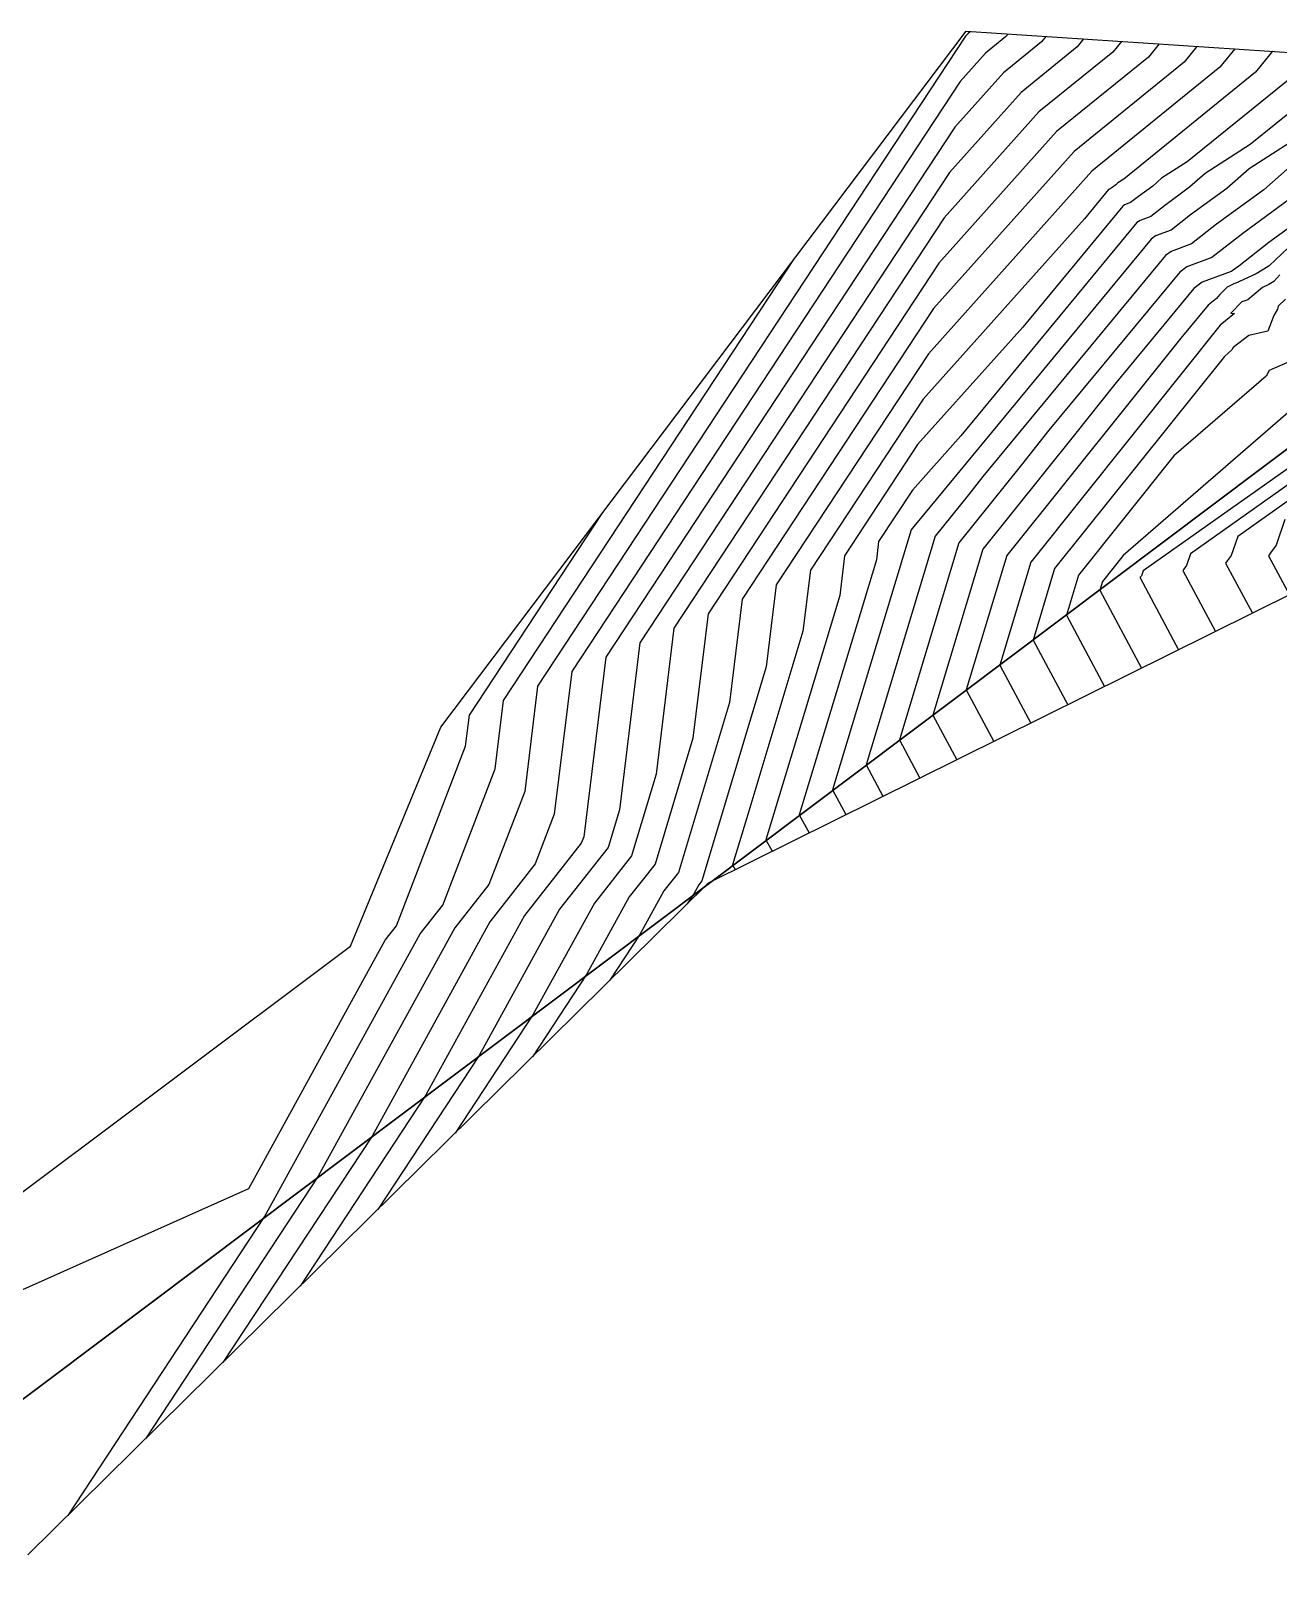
# Model space of a CAD drawing. Header units: metres. Extents: x 419533 to 423558, y 4805342 to 4807578.
# Drawn here: x 423033.4 to 423117, y 4807413.6 to 4807518.3 of the extents above; entities that cross this region are included whole.
import ezdxf

# ---------------------------------------------------------------- set-up
doc = ezdxf.new("R2010")
doc.units = ezdxf.units.M
for name, color, linetype in [('C-TINN-BNDY', 110, 'Continuous'), ('C-TOPO-MAJR', 9, 'Continuous'), ('C-TOPO-MINR', 8, 'Continuous')]:
    doc.layers.add(name, color=color, linetype=linetype)

# ---------------------------------------------------------------- blocks, each defined once
blk = doc.blocks.new('tower_bases_layout_1')
at = {"color": 31, "lineweight": 30, "true_color": 0xffbd7a, "elevation": 1718.01}
blk.add_lwpolyline([(423449.83, 4807399.59), (423130.59, 4807500.11), (421950.92, 4806613), (421795.04, 4806430.99), (421305.02, 4806147.04), (421305.02, 4806147.04), (420630.08, 4805770.97), (419765.16, 4805549.54), (419617.36, 4805580.09)], dxfattribs=at)
blk = doc.blocks.new('leg_extensions_profiles_1')
at = {"layer": 'C-TINN-BNDY', "color": 110, "linetype": 'Continuous', "lineweight": -3, "flags": 128}
for points in [[(422981.22, 4807401.84), (423054.78, 4807456.97), (423060.84, 4807471.66), (423096.06, 4807518.34), (423134.71, 4807515.8), (423220.11, 4807493.81), (423287.48, 4807472.54)], [(423234.18, 4807452.05), (423222.3, 4807455.79), (423190.42, 4807466.18), (423126.53, 4807484.9), (423078.77, 4807461.2), (423033.14, 4807416.13)]]:
    blk.add_lwpolyline(points, dxfattribs=at)
at = {"layer": 'C-TOPO-MAJR', "color": 9, "linetype": 'Continuous', "lineweight": -3, "flags": 128}
for points, elevation in [([(423101.4, 4807517.98), (423101.11, 4807517.62), (423098.56, 4807515.55), (423095.31, 4807511.91), (423071.9, 4807476.35), (423070.42, 4807464.29), (423070.25, 4807463.87), (423066.45, 4807459.03), (423059.81, 4807446.94), (423051.41, 4807434.17)], 1705), ([(423114.07, 4807517.15), (423113.08, 4807515.92), (423104.49, 4807508.96), (423093.53, 4807496.69), (423083.33, 4807481.21), (423082.65, 4807475.7), (423078.34, 4807461.35), (423078.13, 4807461.09), (423077.79, 4807460.47), (423077.36, 4807459.81)], 1710), ([(423126.73, 4807516.32), (423125.05, 4807514.22), (423123.58, 4807513.03), (423117.97, 4807509.42), (423116.02, 4807507.7), (423112.86, 4807505.4), (423111.17, 4807504.08), (423109.81, 4807503.57), (423109.42, 4807503.29), (423097.19, 4807488.48), (423096.21, 4807487.24), (423093.98, 4807484.46), (423089.35, 4807469.12), (423090.48, 4807467.02)], 1715), ([(423117.47, 4807500.37), (423116.98, 4807499.9), (423116.93, 4807499.69), (423116.69, 4807499.27), (423116.29, 4807498.21), (423115.02, 4807497.92), (423113.97, 4807497.12), (423113.88, 4807496.96), (423113.38, 4807496.52), (423101.99, 4807482.3), (423100.55, 4807477.5), (423102.87, 4807473.16)], 1720), ([(423121.98, 4807489.9), (423114.27, 4807484.44), (423113.84, 4807483.18), (423113.56, 4807482.81), (423113.46, 4807482.66), (423115.26, 4807479.31)], 1725)]:
    blk.add_lwpolyline(points, dxfattribs=dict(at, elevation=elevation))
at = {"layer": 'C-TOPO-MINR', "color": 8, "linetype": 'Continuous', "lineweight": -3, "flags": 128}
for points, elevation in [([(423096.33, 4807518.32), (423096.32, 4807518.3), (423096.19, 4807518.19), (423096.02, 4807518), (423067.32, 4807474.41), (423066.46, 4807467.34), (423064.06, 4807461.1), (423061.78, 4807458.2), (423052.62, 4807441.53), (423041.03, 4807423.92)], 1703), ([(423098.87, 4807518.15), (423098.71, 4807517.96), (423097.37, 4807516.87), (423095.66, 4807514.96), (423069.61, 4807475.38), (423068.44, 4807465.81), (423067.16, 4807462.48), (423064.12, 4807458.61), (423056.22, 4807444.23), (423046.22, 4807429.05)], 1704), ([(423103.93, 4807517.82), (423103.5, 4807517.28), (423099.75, 4807514.23), (423094.95, 4807508.87), (423074.18, 4807477.32), (423072.81, 4807466.11), (423072.05, 4807463.59), (423068.79, 4807459.44), (423063.41, 4807449.64), (423056.6, 4807439.3)], 1706), ([(423106.47, 4807517.65), (423105.9, 4807516.94), (423100.93, 4807512.92), (423094.59, 4807505.83), (423076.47, 4807478.29), (423075.27, 4807468.51), (423073.62, 4807463.03), (423071.13, 4807459.85), (423067, 4807452.35), (423061.79, 4807444.43)], 1707), ([(423109, 4807517.49), (423108.29, 4807516.6), (423102.12, 4807511.6), (423094.24, 4807502.78), (423078.76, 4807479.26), (423077.73, 4807470.91), (423075.2, 4807462.47), (423073.46, 4807460.27), (423070.6, 4807455.06), (423066.98, 4807449.55)], 1708), ([(423111.53, 4807517.32), (423110.69, 4807516.26), (423103.31, 4807510.28), (423093.88, 4807499.74), (423081.04, 4807480.24), (423080.19, 4807473.3), (423076.77, 4807461.91), (423075.8, 4807460.68), (423074.19, 4807457.76), (423072.17, 4807454.68)], 1709), ([(423116.6, 4807516.99), (423115.47, 4807515.58), (423106.64, 4807508.42), (423106.23, 4807508.16), (423106.09, 4807508.03), (423105.86, 4807507.86), (423105.73, 4807507.77), (423105.63, 4807507.73), (423105.61, 4807507.71), (423104, 4807505.76), (423093.17, 4807493.65), (423085.62, 4807482.18), (423085.12, 4807478.1), (423081.48, 4807466.02), (423080.4, 4807462.42), (423080.57, 4807462.1)], 1711), ([(423119.13, 4807516.82), (423117.87, 4807515.24), (423110.88, 4807509.57), (423109.16, 4807508.47), (423108.57, 4807507.95), (423107.61, 4807507.25), (423107.09, 4807506.84), (423106.68, 4807506.69), (423106.56, 4807506.6), (423099.86, 4807498.48), (423092.81, 4807490.61), (423087.9, 4807483.15), (423087.58, 4807480.49), (423085.22, 4807472.64), (423082.64, 4807464.1), (423083.05, 4807463.33)], 1712), ([(423121.67, 4807516.65), (423120.26, 4807514.9), (423115.11, 4807510.73), (423112.1, 4807508.79), (423111.05, 4807507.87), (423109.36, 4807506.63), (423108.45, 4807505.92), (423107.72, 4807505.65), (423107.51, 4807505.5), (423095.71, 4807491.2), (423092.46, 4807487.56), (423090.19, 4807484.12), (423090.04, 4807482.89), (423088.95, 4807479.26), (423084.87, 4807465.77), (423085.53, 4807464.56)], 1713), ([(423124.2, 4807516.49), (423122.66, 4807514.56), (423119.35, 4807511.88), (423115.03, 4807509.11), (423113.54, 4807507.79), (423111.11, 4807506.01), (423109.81, 4807505), (423108.76, 4807504.61), (423108.47, 4807504.39), (423092.78, 4807485.38), (423092.65, 4807485.23), (423092.38, 4807484.89), (423087.11, 4807467.45), (423088, 4807465.79)], 1714), ([(423129.27, 4807516.15), (423127.63, 4807514.11), (423127.44, 4807514.03), (423127.45, 4807513.96), (423127.29, 4807513.87), (423127.22, 4807513.77), (423127.09, 4807513.66), (423126.85, 4807513.49), (423126.63, 4807513.48), (423126.41, 4807513.28), (423120.9, 4807509.74), (423118.5, 4807507.62), (423114.61, 4807504.78), (423112.53, 4807503.15), (423110.85, 4807502.53), (423110.38, 4807502.18), (423101.61, 4807491.57), (423099.77, 4807489.25), (423095.58, 4807484.02), (423091.59, 4807470.8), (423092.96, 4807468.24)], 1716), ([(423118.15, 4807505.47), (423116.36, 4807504.16), (423114.34, 4807502.58), (423113.91, 4807502.26), (423113.86, 4807502.24), (423113.85, 4807502.23), (423113.83, 4807502.21), (423111.89, 4807501.5), (423111.33, 4807501.08), (423106.03, 4807494.66), (423103.32, 4807491.26), (423097.19, 4807483.59), (423093.83, 4807472.47), (423095.44, 4807469.47)], 1717), ([(423117.66, 4807503.81), (423116.39, 4807502.59), (423116.32, 4807502.55), (423115.51, 4807502.07), (423114.39, 4807501.56), (423114.32, 4807501.5), (423114.02, 4807501.39), (423113.57, 4807501.16), (423113.07, 4807500.67), (423112.86, 4807500.4), (423112.29, 4807499.97), (423110.45, 4807497.75), (423106.88, 4807493.27), (423098.79, 4807483.16), (423096.07, 4807474.15), (423097.92, 4807470.7)], 1718), ([(423117.09, 4807501.99), (423116.69, 4807501.54), (423116.36, 4807501.35), (423115.93, 4807501.15), (423114.95, 4807500.33), (423114.54, 4807500.18), (423113.82, 4807499.42), (423114.05, 4807499.4), (423113.09, 4807498.61), (423110.44, 4807495.28), (423100.39, 4807482.73), (423098.31, 4807475.82), (423100.39, 4807471.93)], 1719), ([(423118.29, 4807496.41), (423116.39, 4807495.59), (423116.19, 4807495.21), (423109.99, 4807489.85), (423103.6, 4807481.86), (423102.78, 4807479.17), (423105.35, 4807474.39)], 1721), ([(423118.49, 4807493.47), (423106.59, 4807483.17), (423105.2, 4807481.43), (423105.02, 4807480.85), (423107.83, 4807475.62)], 1722), ([(423120.93, 4807491.34), (423107.93, 4807482.14), (423107.82, 4807481.81), (423107.74, 4807481.71), (423107.72, 4807481.67), (423110.3, 4807476.85)], 1723), ([(423121.45, 4807490.62), (423111.1, 4807483.29), (423110.83, 4807482.49), (423110.65, 4807482.26), (423110.59, 4807482.16), (423112.78, 4807478.08)], 1724), ([(423117.44, 4807485.59), (423116.85, 4807483.86), (423116.46, 4807483.36), (423116.34, 4807483.15), (423117.74, 4807480.54)], 1726), ([(423035.84, 4807418.79), (423049.02, 4807438.82), (423059.45, 4807457.79), (423060.97, 4807459.72), (423064.47, 4807468.86), (423065.04, 4807473.44), (423084.56, 4807503.1)], 1702), ([(423011.17, 4807424.29), (423047.96, 4807440.72), (423057.11, 4807457.38), (423057.87, 4807458.34), (423062.49, 4807470.39), (423062.75, 4807472.47), (423071.65, 4807485.99)], 1701)]:
    blk.add_lwpolyline(points, dxfattribs=dict(at, elevation=elevation))

msp = doc.modelspace()

# ---------------------------------------------------------------- linework, layer by layer
at = {"layer": 'C-TOPO-MAJR', "color": 9, "linetype": 'Continuous', "lineweight": -3, "flags": 128}
for points, elevation in [([(423101.4, 4807517.98), (423101.11, 4807517.62), (423098.56, 4807515.55), (423095.31, 4807511.91), (423071.9, 4807476.35), (423070.42, 4807464.29), (423070.25, 4807463.87), (423066.45, 4807459.03), (423059.81, 4807446.94), (423051.41, 4807434.17)], 1705), ([(423114.07, 4807517.15), (423113.08, 4807515.92), (423104.49, 4807508.96), (423093.53, 4807496.69), (423083.33, 4807481.21), (423082.65, 4807475.7), (423078.34, 4807461.35), (423078.13, 4807461.09), (423077.79, 4807460.47), (423077.36, 4807459.81)], 1710), ([(423126.73, 4807516.32), (423125.05, 4807514.22), (423123.58, 4807513.03), (423117.97, 4807509.42), (423116.02, 4807507.7), (423112.86, 4807505.4), (423111.17, 4807504.08), (423109.81, 4807503.57), (423109.42, 4807503.29), (423097.19, 4807488.48), (423096.21, 4807487.24), (423093.98, 4807484.46), (423089.35, 4807469.12), (423090.48, 4807467.02)], 1715), ([(423117.47, 4807500.37), (423116.98, 4807499.9), (423116.93, 4807499.69), (423116.69, 4807499.27), (423116.29, 4807498.21), (423115.02, 4807497.92), (423113.97, 4807497.12), (423113.88, 4807496.96), (423113.38, 4807496.52), (423101.99, 4807482.3), (423100.55, 4807477.5), (423102.87, 4807473.16)], 1720), ([(423121.98, 4807489.9), (423114.27, 4807484.44), (423113.84, 4807483.18), (423113.56, 4807482.81), (423113.46, 4807482.66), (423115.26, 4807479.31)], 1725)]:
    msp.add_lwpolyline(points, dxfattribs=dict(at, elevation=elevation))
at = {"layer": 'C-TOPO-MINR', "color": 8, "linetype": 'Continuous', "lineweight": -3, "flags": 128}
for points, elevation in [([(423096.33, 4807518.32), (423096.32, 4807518.3), (423096.19, 4807518.19), (423096.02, 4807518), (423067.32, 4807474.41), (423066.46, 4807467.34), (423064.06, 4807461.1), (423061.78, 4807458.2), (423052.62, 4807441.53), (423041.03, 4807423.92)], 1703), ([(423098.87, 4807518.15), (423098.71, 4807517.96), (423097.37, 4807516.87), (423095.66, 4807514.96), (423069.61, 4807475.38), (423068.44, 4807465.81), (423067.16, 4807462.48), (423064.12, 4807458.61), (423056.22, 4807444.23), (423046.22, 4807429.05)], 1704), ([(423103.93, 4807517.82), (423103.5, 4807517.28), (423099.75, 4807514.23), (423094.95, 4807508.87), (423074.18, 4807477.32), (423072.81, 4807466.11), (423072.05, 4807463.59), (423068.79, 4807459.44), (423063.41, 4807449.64), (423056.6, 4807439.3)], 1706), ([(423106.47, 4807517.65), (423105.9, 4807516.94), (423100.93, 4807512.92), (423094.59, 4807505.83), (423076.47, 4807478.29), (423075.27, 4807468.51), (423073.62, 4807463.03), (423071.13, 4807459.85), (423067, 4807452.35), (423061.79, 4807444.43)], 1707), ([(423109, 4807517.49), (423108.29, 4807516.6), (423102.12, 4807511.6), (423094.24, 4807502.78), (423078.76, 4807479.26), (423077.73, 4807470.91), (423075.2, 4807462.47), (423073.46, 4807460.27), (423070.6, 4807455.06), (423066.98, 4807449.55)], 1708), ([(423111.53, 4807517.32), (423110.69, 4807516.26), (423103.31, 4807510.28), (423093.88, 4807499.74), (423081.04, 4807480.24), (423080.19, 4807473.3), (423076.77, 4807461.91), (423075.8, 4807460.68), (423074.19, 4807457.76), (423072.17, 4807454.68)], 1709), ([(423116.6, 4807516.99), (423115.47, 4807515.58), (423106.64, 4807508.42), (423106.23, 4807508.16), (423106.09, 4807508.03), (423105.86, 4807507.86), (423105.73, 4807507.77), (423105.63, 4807507.73), (423105.61, 4807507.71), (423104, 4807505.76), (423093.17, 4807493.65), (423085.62, 4807482.18), (423085.12, 4807478.1), (423081.48, 4807466.02), (423080.4, 4807462.42), (423080.57, 4807462.1)], 1711), ([(423119.13, 4807516.82), (423117.87, 4807515.24), (423110.88, 4807509.57), (423109.16, 4807508.47), (423108.57, 4807507.95), (423107.61, 4807507.25), (423107.09, 4807506.84), (423106.68, 4807506.69), (423106.56, 4807506.6), (423099.86, 4807498.48), (423092.81, 4807490.61), (423087.9, 4807483.15), (423087.58, 4807480.49), (423085.22, 4807472.64), (423082.64, 4807464.1), (423083.05, 4807463.33)], 1712), ([(423121.67, 4807516.65), (423120.26, 4807514.9), (423115.11, 4807510.73), (423112.1, 4807508.79), (423111.05, 4807507.87), (423109.36, 4807506.63), (423108.45, 4807505.92), (423107.72, 4807505.65), (423107.51, 4807505.5), (423095.71, 4807491.2), (423092.46, 4807487.56), (423090.19, 4807484.12), (423090.04, 4807482.89), (423088.95, 4807479.26), (423084.87, 4807465.77), (423085.53, 4807464.56)], 1713), ([(423124.2, 4807516.49), (423122.66, 4807514.56), (423119.35, 4807511.88), (423115.03, 4807509.11), (423113.54, 4807507.79), (423111.11, 4807506.01), (423109.81, 4807505), (423108.76, 4807504.61), (423108.47, 4807504.39), (423092.78, 4807485.38), (423092.65, 4807485.23), (423092.38, 4807484.89), (423087.11, 4807467.45), (423088, 4807465.79)], 1714), ([(423129.27, 4807516.15), (423127.63, 4807514.11), (423127.44, 4807514.03), (423127.45, 4807513.96), (423127.29, 4807513.87), (423127.22, 4807513.77), (423127.09, 4807513.66), (423126.85, 4807513.49), (423126.63, 4807513.48), (423126.41, 4807513.28), (423120.9, 4807509.74), (423118.5, 4807507.62), (423114.61, 4807504.78), (423112.53, 4807503.15), (423110.85, 4807502.53), (423110.38, 4807502.18), (423101.61, 4807491.57), (423099.77, 4807489.25), (423095.58, 4807484.02), (423091.59, 4807470.8), (423092.96, 4807468.24)], 1716), ([(423118.15, 4807505.47), (423116.36, 4807504.16), (423114.34, 4807502.58), (423113.91, 4807502.26), (423113.86, 4807502.24), (423113.85, 4807502.23), (423113.83, 4807502.21), (423111.89, 4807501.5), (423111.33, 4807501.08), (423106.03, 4807494.66), (423103.32, 4807491.26), (423097.19, 4807483.59), (423093.83, 4807472.47), (423095.44, 4807469.47)], 1717), ([(423117.66, 4807503.81), (423116.39, 4807502.59), (423116.32, 4807502.55), (423115.51, 4807502.07), (423114.39, 4807501.56), (423114.32, 4807501.5), (423114.02, 4807501.39), (423113.57, 4807501.16), (423113.07, 4807500.67), (423112.86, 4807500.4), (423112.29, 4807499.97), (423110.45, 4807497.75), (423106.88, 4807493.27), (423098.79, 4807483.16), (423096.07, 4807474.15), (423097.92, 4807470.7)], 1718), ([(423035.84, 4807418.79), (423049.02, 4807438.82), (423059.45, 4807457.79), (423060.97, 4807459.72), (423064.47, 4807468.86), (423065.04, 4807473.44), (423084.56, 4807503.1)], 1702), ([(423117.09, 4807501.99), (423116.69, 4807501.54), (423116.36, 4807501.35), (423115.93, 4807501.15), (423114.95, 4807500.33), (423114.54, 4807500.18), (423113.82, 4807499.42), (423114.05, 4807499.4), (423113.09, 4807498.61), (423110.44, 4807495.28), (423100.39, 4807482.73), (423098.31, 4807475.82), (423100.39, 4807471.93)], 1719), ([(423118.29, 4807496.41), (423116.39, 4807495.59), (423116.19, 4807495.21), (423109.99, 4807489.85), (423103.6, 4807481.86), (423102.78, 4807479.17), (423105.35, 4807474.39)], 1721), ([(423118.49, 4807493.47), (423106.59, 4807483.17), (423105.2, 4807481.43), (423105.02, 4807480.85), (423107.83, 4807475.62)], 1722), ([(423120.93, 4807491.34), (423107.93, 4807482.14), (423107.82, 4807481.81), (423107.74, 4807481.71), (423107.72, 4807481.67), (423110.3, 4807476.85)], 1723), ([(423121.45, 4807490.62), (423111.1, 4807483.29), (423110.83, 4807482.49), (423110.65, 4807482.26), (423110.59, 4807482.16), (423112.78, 4807478.08)], 1724), ([(423011.17, 4807424.29), (423047.96, 4807440.72), (423057.11, 4807457.38), (423057.87, 4807458.34), (423062.49, 4807470.39), (423062.75, 4807472.47), (423071.65, 4807485.99)], 1701), ([(423117.44, 4807485.59), (423116.85, 4807483.86), (423116.46, 4807483.36), (423116.34, 4807483.15), (423117.74, 4807480.54)], 1726)]:
    msp.add_lwpolyline(points, dxfattribs=dict(at, elevation=elevation))

# ---------------------------------------------------------------- block references
for name in ['leg_extensions_profiles_1', 'tower_bases_layout_1']:
    msp.add_blockref(name, (0, 0))

doc.saveas('drawing.dxf')
